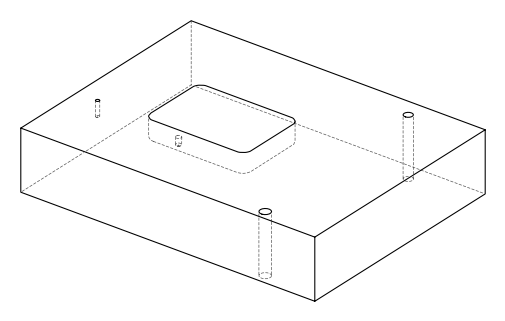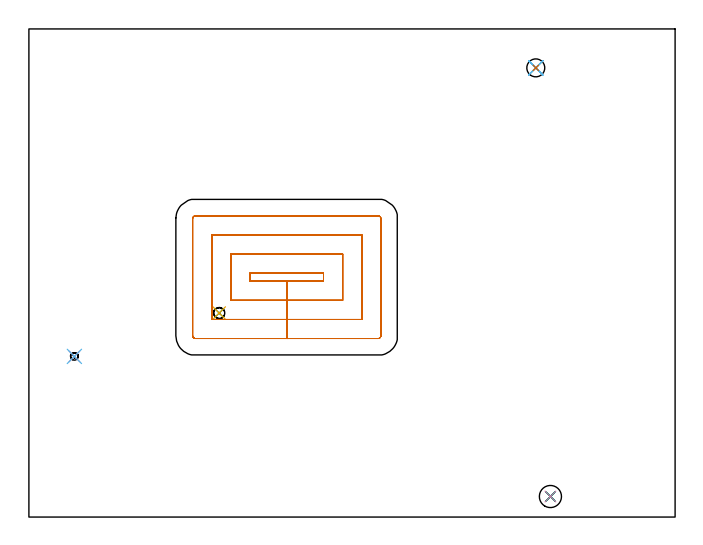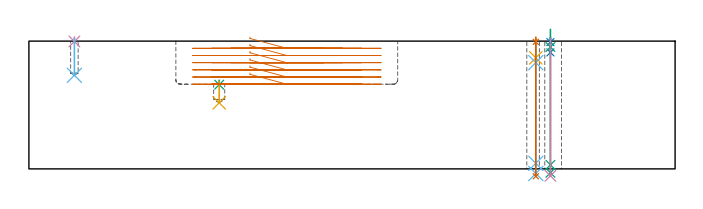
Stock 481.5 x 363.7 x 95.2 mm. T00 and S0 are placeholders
(PLAN: 13 operations, 9 tool changes, 17.5 min)
(1 SPOT_DRILL | STEP1HOLE | NXT0321_9005460120000 | 0.03 min | 3 mm3)
(2 SPOT_DRILL_1 | STEP1HOLE_1 | NXT0321_9005460120000 | 0.03 min | 3 mm3)
(3 SPOT_DRILL_2 | STEP1POCKET | NXT0321_9005460120000 | 0.03 min | 3498 mm3)
(4 SPOT_DRILL_3 | STEP1POCKET_1 | NXT0321_9005460120000 | 0.03 min | 2 mm3)
(5 DRILL_BLIND_HOLE_INTO_CENTER | STEP1HOLE | UGT0301_200 | 0.06 min | 575 mm3)
(6 GUN_DRILL_THROUGH_HOLE | STEP1HOLE | UGT0307_005 | 0.48 min | 4522 mm3)
(7 DRILL_TO_ENLARGE_THROUGH_HOLE | STEP1HOLE | UGT0301_268 | 0.41 min | 8271 mm3)
(8 DRILL_BLIND_HOLE_INTO_CENTER_1 | STEP1HOLE_1 | UGT0301_179 | 0.04 min | 175 mm3)
(9 GUN_DRILL_THROUGH_HOLE_1 | STEP1HOLE_1 | UGT0307_002 | 0.5 min | 2469 mm3)
(10 SPADE_DRILL_TO_ENLARGE_THROUGH_HOLE | STEP1HOLE_1 | UGT0306_007 | 0.41 min | 17663 mm3)
(11 DRILL_BLIND_HOLE_INTO_CENTER_2 | STEP1POCKET | UGT0301_200 | 0.07 min | 686 mm3)
(12 DRILL_BLIND_HOLE_INTO_CENTER_3 | STEP1POCKET_1 | UGT0301_179 | 0.11 min | 590 mm3)
(13 MILL_RECTANGULAR_POCKET | POCKET_RECTANGULAR_STRAIGHT | NXT0201_007 | Follow Part, ap 6.25, ae 75% | 15.33 min | 607482 mm3)
(TOOL NXT0321_9005460120000 | NC Spot Drill, 142deg, 12mm, Carbide, Uncoated | D12 PA142 FL30 Z2)
(TOOL UGT0301_200 | Twist Drill 8.3 mm | D8.3 PA118 FL72 Z2)
(TOOL UGT0307_005 | Gun Drill 8.3 mm | D8.3 PA130 FL24 Z1)
(TOOL UGT0301_268 | Twist Drill 13.4 mm | D13.4 PA118 FL108 Z2)
(TOOL UGT0301_179 | Twist Drill 5.6 mm | D5.6 PA118 FL55 Z2)
(TOOL UGT0307_002 | Gun Drill 6 mm | D6 PA130 FL24 Z1)
(TOOL UGT0306_007 | Spade Drill 16.5mm | D16.5 PA132 FL10 Z2)
(TOOL NXT0201_007 | ENDMILL 25mm [R216.25-25050GCK54P 1620] | D25 R3 FL54 Z5)
(OP 1 SPOT_DRILL)
G17 G21 G94 G90
T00 M6
G54
G17 G0 G90 X377.7 Y334.7 S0 M3
G43 Z105.2 H0
G94 G81 G98 Z94.623 F250. R98.2
G80
M5
M2
(OP 2 SPOT_DRILL_1)
G17 G21 G94 G90
T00 M6
G54
G17 G0 G90 X388.6 Y15.3 S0 M3
G43 Z105.2 H0
G94 G81 G98 Z94.481 F250. R98.2
G80
M5
M2
(OP 3 SPOT_DRILL_2)
G17 G21 G94 G90
T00 M6
G54
G17 G0 G90 X141.8 Y152. S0 M3
G43 Z105.2 H0
G94 G81 G98 Z62.743 F250. R66.1
G80
M5
M2
(OP 4 SPOT_DRILL_3)
G17 G21 G94 G90
T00 M6
G54
G17 G0 G90 X33.9 Y119.7 S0 M3
G43 Z105.2 H0
G94 G81 G98 Z94.959 F250. R98.2
G80
M5
M2
(OP 5 DRILL_BLIND_HOLE_INTO_CENTER)
G17 G21 G94 G90
T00 M6
G54
G17 G0 G90 X377.7 Y334.7 S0 M3
G43 Z105.2 H0
G94 G81 G98 Z82.75 F250. R97.2
G80
M5
M2
(OP 6 GUN_DRILL_THROUGH_HOLE)
G17 G21 G94 G90
T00 M6
G54
G17 G0 G90 X377.7 Y334.7 M8
G43 Z105.2 H0
Z93.786
S716 M3
G94 G1 Z79.158 F125. M26
G4 X.084
Z4.15 F250.
G4 X.084
Z-3.435 F125.
G4 X.084
M5
M9
G0 Z93.786
Z105.2
M2
(OP 7 DRILL_TO_ENLARGE_THROUGH_HOLE)
G17 G21 G94 G90
T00 M6
G54
G17 G0 G90 X377.7 Y334.7 S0 M3
G43 Z105.2 H0
G94 G73 G98 Z-5.526 F250. Q12.591 R97.2
G80
M5
M2
(OP 8 DRILL_BLIND_HOLE_INTO_CENTER_1)
G17 G21 G94 G90
T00 M6
G54
G17 G0 G90 X388.6 Y15.3 S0 M3
G43 Z105.2 H0
G94 G81 G98 Z86.8 F250. R97.2
G80
M5
M2
(OP 9 GUN_DRILL_THROUGH_HOLE_1)
G17 G21 G94 G90
T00 M6
G54
G17 G0 G90 X388.6 Y15.3 M8
G43 Z105.2 H0
Z103.968
S716 M3
G94 G1 Z90.801 F125. M26
G4 X.084
Z3. F250.
G4 X.084
Z-2.899 F125.
G4 X.084
M5
M9
G0 Z103.968
Z105.2
M2
(OP 10 SPADE_DRILL_TO_ENLARGE_THROUGH_HOLE)
G17 G21 G94 G90
T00 M6
G54
G17 G0 G90 X388.6 Y15.3 S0 M3
G43 Z105.2 H0
G94 G73 G98 Z-5.173 F250. Q14.339 R97.2
G80
M5
M2
(OP 11 DRILL_BLIND_HOLE_INTO_CENTER_2)
G17 G21 G94 G90
T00 M6
G54
G17 G0 G90 X141.8 Y152. S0 M3
G43 Z105.2 H0
G94 G81 G98 Z49.2 F250. R65.1
G80
M5
M2
(OP 12 DRILL_BLIND_HOLE_INTO_CENTER_3)
G17 G21 G94 G90
T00 M6
G54
G17 G0 G90 X33.9 Y119.7 S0 M3
G43 Z105.2 H0
G94 G81 G98 Z69.7 F250. R97.2
G80
M5
M2
(OP 13 MILL_RECTANGULAR_POCKET)
G17 G21 G94 G90
T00 M6
G54
G17 G0 G90 X164.75 Y179.513 S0 M3
G43 Z105.2 H1
Z98.2
G94 G1 Y175.75 Z97.192 F250.
X192.15 Z89.85
X219.55 F500.
Y181.75
X164.75
Y175.75
X192.15
Y161.5
X233.8
Y196.
X150.5
Y161.5
X192.15
Y147.25
X248.05
Y210.25
X136.25
Y147.25
X192.15
Y133.
X260.1
G3 X262.3 Y135.2 R2.2
G1 Y222.3
G3 X260.1 Y224.5 R2.2
G1 X124.2
G3 X122. Y222.3 R2.2
G1 Y135.2
G3 X124.2 Y133. R2.2
G1 X192.15
X193.15
G0 X164.75 Y179.513 Z92.85
G1 Y175.75 Z91.842 F250.
X192.15 Z84.5
X219.55 F500.
Y181.75
X164.75
Y175.75
X192.15
Y161.5
X233.8
Y196.
X150.5
Y161.5
X192.15
Y147.25
X248.05
Y210.25
X136.25
Y147.25
X192.15
Y133.
X260.1
G3 X262.3 Y135.2 R2.2
G1 Y222.3
G3 X260.1 Y224.5 R2.2
G1 X124.2
G3 X122. Y222.3 R2.2
G1 Y135.2
G3 X124.2 Y133. R2.2
G1 X192.15
X193.15
G0 X164.75 Y179.513 Z87.5
G1 Y175.75 Z86.492 F250.
X192.15 Z79.15
X219.55 F500.
Y181.75
X164.75
Y175.75
X192.15
Y161.5
X233.8
Y196.
X150.5
Y161.5
X192.15
Y147.25
X248.05
Y210.25
X136.25
Y147.25
X192.15
Y133.
X260.1
G3 X262.3 Y135.2 R2.2
G1 Y222.3
G3 X260.1 Y224.5 R2.2
G1 X124.2
G3 X122. Y222.3 R2.2
G1 Y135.2
G3 X124.2 Y133. R2.2
G1 X192.15
X193.15
G0 X164.75 Y179.513 Z82.15
G1 Y175.75 Z81.142 F250.
X192.15 Z73.8
X219.55 F500.
Y181.75
X164.75
Y175.75
X192.15
Y161.5
X233.8
Y196.
X150.5
Y161.5
X192.15
Y147.25
X248.05
Y210.25
X136.25
Y147.25
X192.15
Y133.
X260.1
G3 X262.3 Y135.2 R2.2
G1 Y222.3
G3 X260.1 Y224.5 R2.2
G1 X124.2
G3 X122. Y222.3 R2.2
G1 Y135.2
G3 X124.2 Y133. R2.2
G1 X192.15
X193.15
G0 X164.75 Y179.513 Z76.8
G1 Y175.75 Z75.792 F250.
X192.15 Z68.45
X219.55 F500.
Y181.75
X164.75
Y175.75
X192.15
Y161.5
X233.8
Y196.
X150.5
Y161.5
X192.15
Y147.25
X248.05
Y210.25
X136.25
Y147.25
X192.15
Y133.
X260.1
G3 X262.3 Y135.2 R2.2
G1 Y222.3
G3 X260.1 Y224.5 R2.2
G1 X124.2
G3 X122. Y222.3 R2.2
G1 Y135.2
G3 X124.2 Y133. R2.2
G1 X192.15
X193.15
G0 X164.75 Y179.513 Z71.45
G1 Y175.75 Z70.442 F250.
X192.15 Z63.1
X219.55 F500.
Y181.75
X164.75
Y175.75
X192.15
Y161.5
X233.8
Y196.
X150.5
Y161.5
X192.15
Y147.25
X248.05
Y210.25
X136.25
Y147.25
X192.15
Y133.
X260.1
G3 X262.3 Y135.2 R2.2
G1 Y222.3
G3 X260.1 Y224.5 R2.2
G1 X124.2
G3 X122. Y222.3 R2.2
G1 Y135.2
G3 X124.2 Y133. R2.2
G1 X192.15
X193.15
G0 Z105.2
M5
M2
